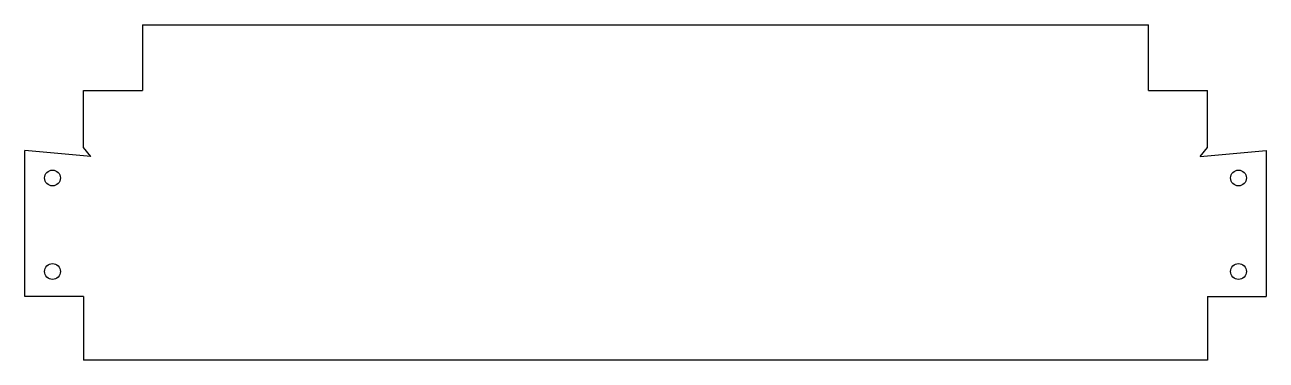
# Model space of a CAD drawing. Header units: millimetres. Extents: x -199 to 199, y -19 to 89.
import ezdxf

# ---------------------------------------------------------------- set-up
doc = ezdxf.new("R2010")
doc.units = ezdxf.units.MM

msp = doc.modelspace()

# ---------------------------------------------------------------- linework, layer by layer
at = {"color": 7, "linetype": 'Continuous', "lineweight": 25}
for p, q in [((-161.5, 88.72), (-161.5, 67.63)), ((-161.5, 88.72), (161.5, 88.72)), ((161.5, 67.63), (161.5, 88.72)), ((-180.5, 49.4), (-180.5, 67.63)), ((-180.5, 67.63), (-161.5, 67.63)), ((161.5, 67.63), (180.5, 67.63)), ((180.5, 49.4), (180.5, 67.63)), ((-178.18, 46.54), (-199.33, 48.39)), ((-199.33, 1.6), (-199.33, 48.39)), ((-178.18, 46.54), (-180.5, 49.4)), ((178.18, 46.54), (180.5, 49.4)), ((178.18, 46.54), (199.33, 48.39)), ((199.33, 48.39), (199.33, 1.6)), ((-180.5, 1.6), (-199.33, 1.6)), ((-180.5, 1.6), (-180.5, -18.83)), ((180.5, 1.6), (199.33, 1.6)), ((180.5, 1.6), (180.5, -18.83)), ((180.5, -18.83), (-180.5, -18.83))]:
    msp.add_line(p, q, dxfattribs=at)
for centre in [(-190.43, 39.6), (190.43, 39.6), (-190.43, 9.6), (190.43, 9.6)]:
    msp.add_circle(centre, 2.55, dxfattribs=at)

doc.saveas('drawing.dxf')
